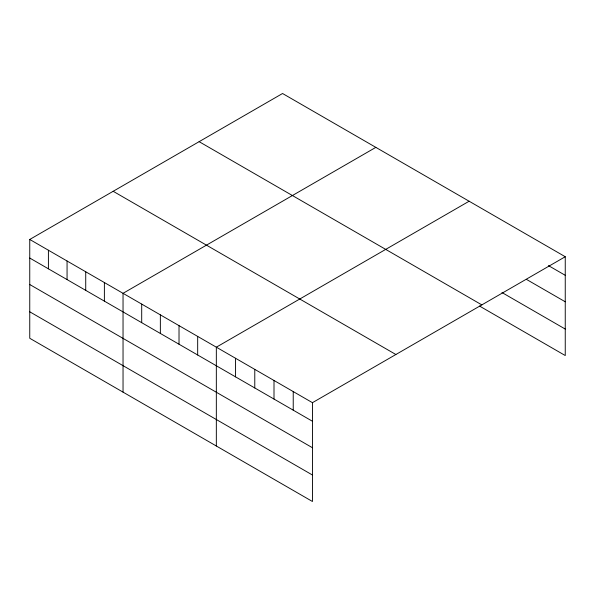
<?xml version="1.0" encoding="UTF-8"?>
<svg xmlns="http://www.w3.org/2000/svg" width="595" height="595" viewBox="0 0 595 595"><rect width="100%" height="100%" fill="white"/><g stroke="black" fill="none" stroke-linecap="round" stroke-linejoin="round"><path stroke-width="0.89" d="M29.75 239.458L312.449 402.674L312.449 501.496L29.75 338.272L29.75 239.458L282.551 93.504L565.25 256.728L565.25 355.542L479.54 306.061M375.839 147.367L123.039 293.32L123.039 392.135M469.128 201.229L216.335 347.183L216.335 445.997M312.449 402.674L565.25 256.728M548.426 265.593L565.25 275.307M526.806 279.591L565.25 301.784M501.972 292.532L565.25 329.065M199.124 141.669L481.824 304.885M113.176 191.292L395.876 354.508M29.75 258.044L312.449 421.26M29.75 284.522L312.449 447.738M29.75 311.795L312.449 475.018M293.231 391.577L293.231 410.163M274.005 380.48L274.005 399.059M254.779 369.376L254.779 387.962M235.561 358.279L235.561 376.866M197.674 336.413L197.674 354.992M179.021 325.636L179.021 344.222M160.36 314.867L160.36 333.445M141.699 304.09L141.699 322.676M104.385 282.551L104.385 301.13M85.725 271.774L85.725 290.36M67.064 261.004L67.064 279.583M48.411 250.227L48.411 268.814"/></g></svg>
